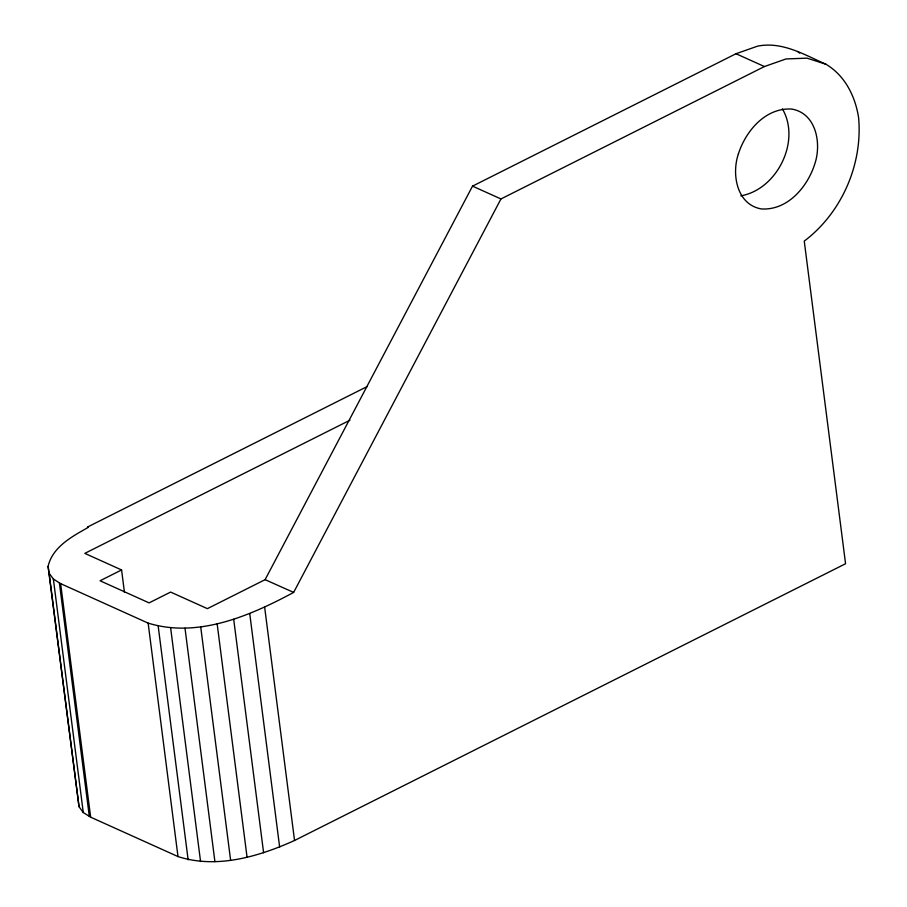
<?xml version="1.0" encoding="UTF-8"?>
<svg xmlns="http://www.w3.org/2000/svg" width="907" height="907" viewBox="0 0 907 907"><rect width="100%" height="100%" fill="white"/><g stroke="black" fill="none" stroke-linecap="round" stroke-linejoin="round"><path stroke-width="1.36" d="M124.452 592.362L121.583 569.959L100.065 580.775L149.099 602.883L170.618 592.078L207.386 608.654L265.105 579.664L472.524 186.139L736.008 53.728L757.651 46.132C782.265 41.223 804.339 54.749 825.971 64.261C845.007 75.598 855.199 96.165 858.578 117.479C862.908 164.235 841.719 212.85 804.248 241.092L845.562 563.735L294.537 840.483C258.812 856.605 216.637 869.133 177.987 856.559L90.655 817.173L83.274 812.525L79.022 806.708L48.082 566.399C52.504 546.91 72.175 536.468 88.217 527.409L87.412 527.092L367.38 386.45M48.082 566.399L49.114 573.213L53.366 579.029L60.633 583.643L148.147 623.12C197.93 638.46 250.173 615.774 293.641 592.418L500.959 198.95L764.431 66.54L786.063 58.944L807.06 58.161L825.971 64.261M349.989 420.19L84.816 553.372L121.583 569.959M740.849 195.844C777.084 189.484 801.153 141.05 782.39 108.851M265.105 579.664L293.641 592.418M736.008 53.728L764.431 66.54M472.524 186.139L500.959 198.95M797.559 51.45L799.623 53.116M264.629 607.01L294.537 840.483M249.742 613.654L279.651 847.149M233.7 619.3L263.608 852.795M217.136 623.699L247.055 857.194M200.685 626.692L230.605 860.187M184.994 628.154L214.914 861.65M170.652 628.029L200.56 861.525M158.215 626.329L188.134 859.813M148.147 623.12L177.987 856.559M60.633 583.643L90.655 817.173M59.397 582.884L89.305 816.345M53.366 579.029L83.274 812.525M49.114 573.213L79.022 806.708M738.389 153.918C731.427 174.223 736.722 204.767 761.472 208.95C787.582 210.526 807.434 187.035 814.747 164.088C821.708 143.782 816.413 113.239 791.675 109.055C765.553 107.48 745.701 130.971 738.389 153.918"/></g></svg>
